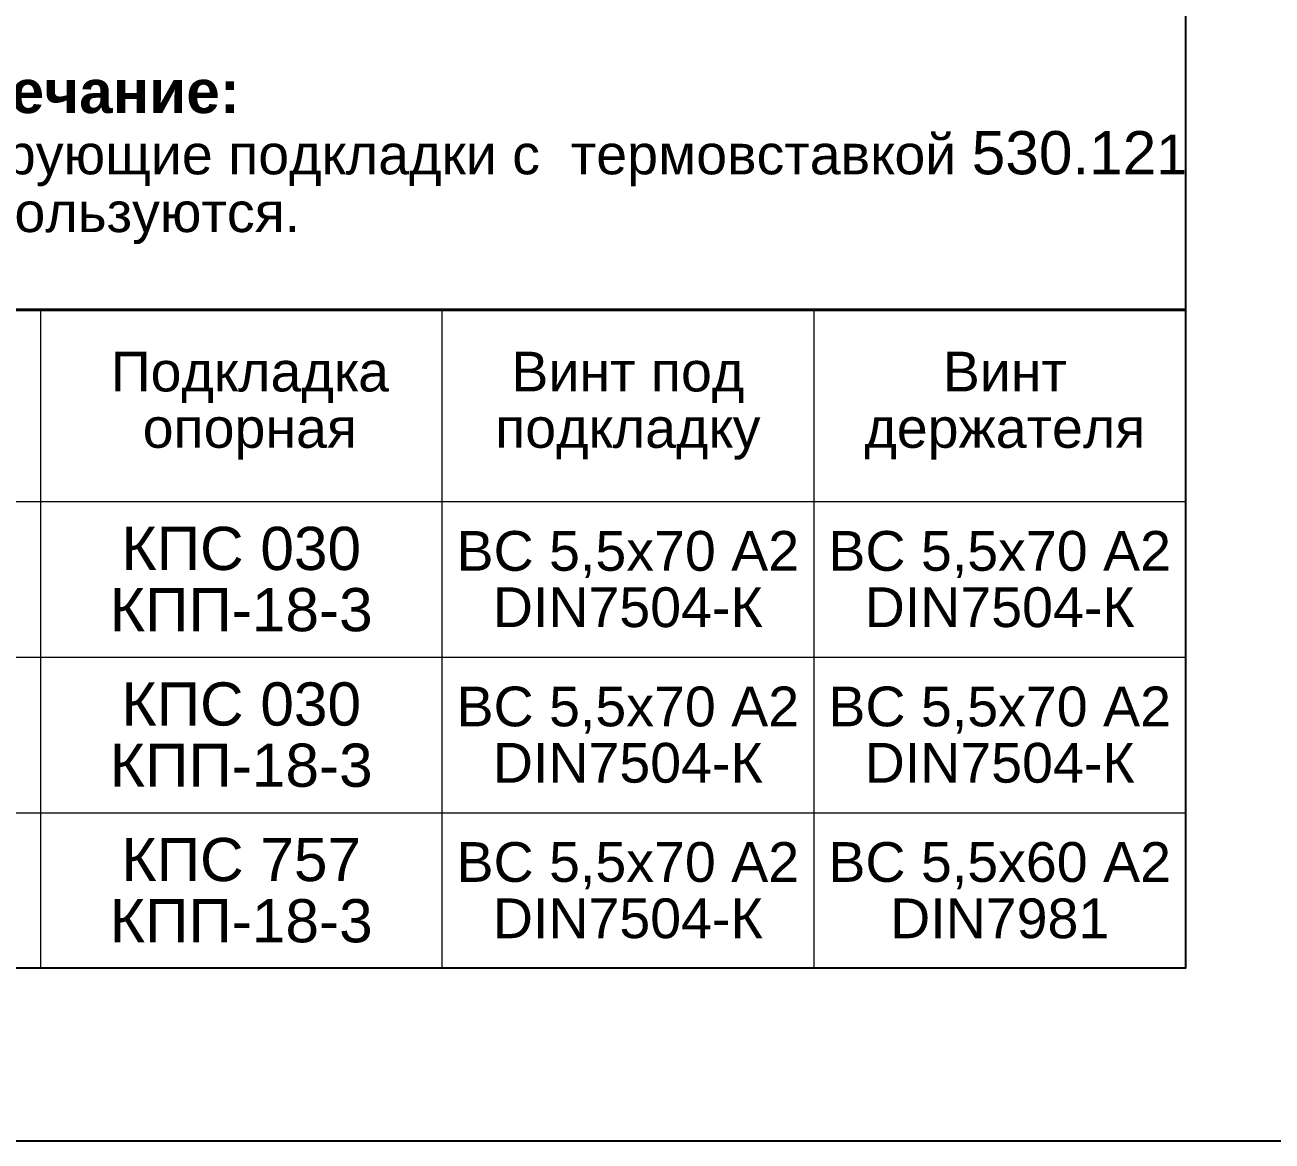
# Model space of a CAD drawing. Extents: x -37 to 8820, y -336 to 478.
# Drawn here: x 3477.8 to 3550, y 0 to 64.6 of the extents above; entities that cross this region are included whole.
import ezdxf

# ---------------------------------------------------------------- set-up
doc = ezdxf.new("R2010")
doc.units = 0
doc.header["$LTSCALE"] = 5
for name, color, linetype, lineweight in [('Герлен', 7, 'CONTINUOUS', 60), ('Рамки', 1, 'CONTINUOUS', 15), ('Текстовый', 7, 'CONTINUOUS', 9)]:
    doc.layers.add(name, color=color, linetype=linetype, lineweight=lineweight)
doc.layers.add('Скрытые', color=14, linetype='CONTINUOUS', plot=False)
doc.styles.add('Каталожный', font='arial.ttf', dxfattribs={"height": 2.5})

msp = doc.modelspace()

# ---------------------------------------------------------------- linework, layer by layer
at = {"layer": 'Герлен', "lineweight": 40}
msp.add_line((3380, 48.0868), (3545, 48.0868), dxfattribs=at)
at = {"layer": 'Рамки'}
for p, q in [((3478.7472, 48.0868), (3478.7472, 10)), ((3501.9648, 48.0868), (3501.9648, 10)), ((3523.4824, 48.0868), (3523.4824, 10)), ((3380, 37), (3545, 37)), ((3380, 28), (3545, 28)), ((3380, 19), (3545, 19)), ((3380, 10), (3545, 10))]:
    msp.add_line(p, q, dxfattribs=at)
at = {"layer": 'Скрытые', "linetype": 'Continuous'}
for points in [[(3360, 297), (3570, 297), (3570, 0), (3360, 0)], [(3380, 10), (3380, 287), (3545, 287), (3545, 10)]]:
    msp.add_lwpolyline(points, close=True, dxfattribs=at)

# ---------------------------------------------------------------- texts
at = {"layer": 'Текстовый', "linetype": 'Continuous', "line_spacing_factor": 0.85, "style": 'Каталожный'}
for s, insert, char_height, width, attachment_point in [('\\pxi-2,l2,r-2.0333,se1.0833,ql,t4;{\\fArial|b1|i0|c204|p34;Примечание:\\P\\pi0,l0,r0,s*,q*,tz;\\fArial|b0|i0|c204|p34;\\H0.92x;Фиксирующие подкладки с  термовставкой \\H1.087x;530.12\\H0.92x;1\\H0.99996x; не используются.}', (3467.635, 61.9759), 2.5, 78.949801, 1), ('Подкладка опорная', (3490.8514, 42.5434), 2.3, 27.25, 5), ('Винт под подкладку', (3512.7236, 42.5434), 2.3, 21.517616, 5), ('Винт держателя', (3534.5416, 42.5434), 2.3, 22.118398, 5), ('КПС 030\\PКПП-18-3', (3490.356, 32.5), 2.5, 23.217592, 5), ('ВС 5,5х70 А2\\PDIN7504-К', (3512.7236, 32.5), 2.3, 21.517616, 5), ('ВС 5,5х70 А2\\PDIN7504-К', (3534.2412, 32.5), 2.3, 21.517616, 5), ('КПС 030\\PКПП-18-3', (3490.356, 23.5), 2.5, 23.217592, 5), ('ВС 5,5х70 А2\\PDIN7504-К', (3512.7236, 23.5), 2.3, 21.517616, 5), ('ВС 5,5х70 А2\\PDIN7504-К', (3534.2412, 23.5), 2.3, 21.517616, 5), ('КПС 757\\PКПП-18-3', (3490.356, 14.5), 2.5, 23.217592, 5), ('ВС 5,5х70 А2\\PDIN7504-К', (3512.7236, 14.5), 2.3, 21.517616, 5), ('ВС 5,5х60 А2\\PDIN7981', (3534.2412, 14.5), 2.3, 21.517616, 5)]:
    msp.add_mtext(s, dxfattribs=dict(at, insert=insert, char_height=char_height, width=width, attachment_point=attachment_point))

doc.saveas('drawing.dxf')
